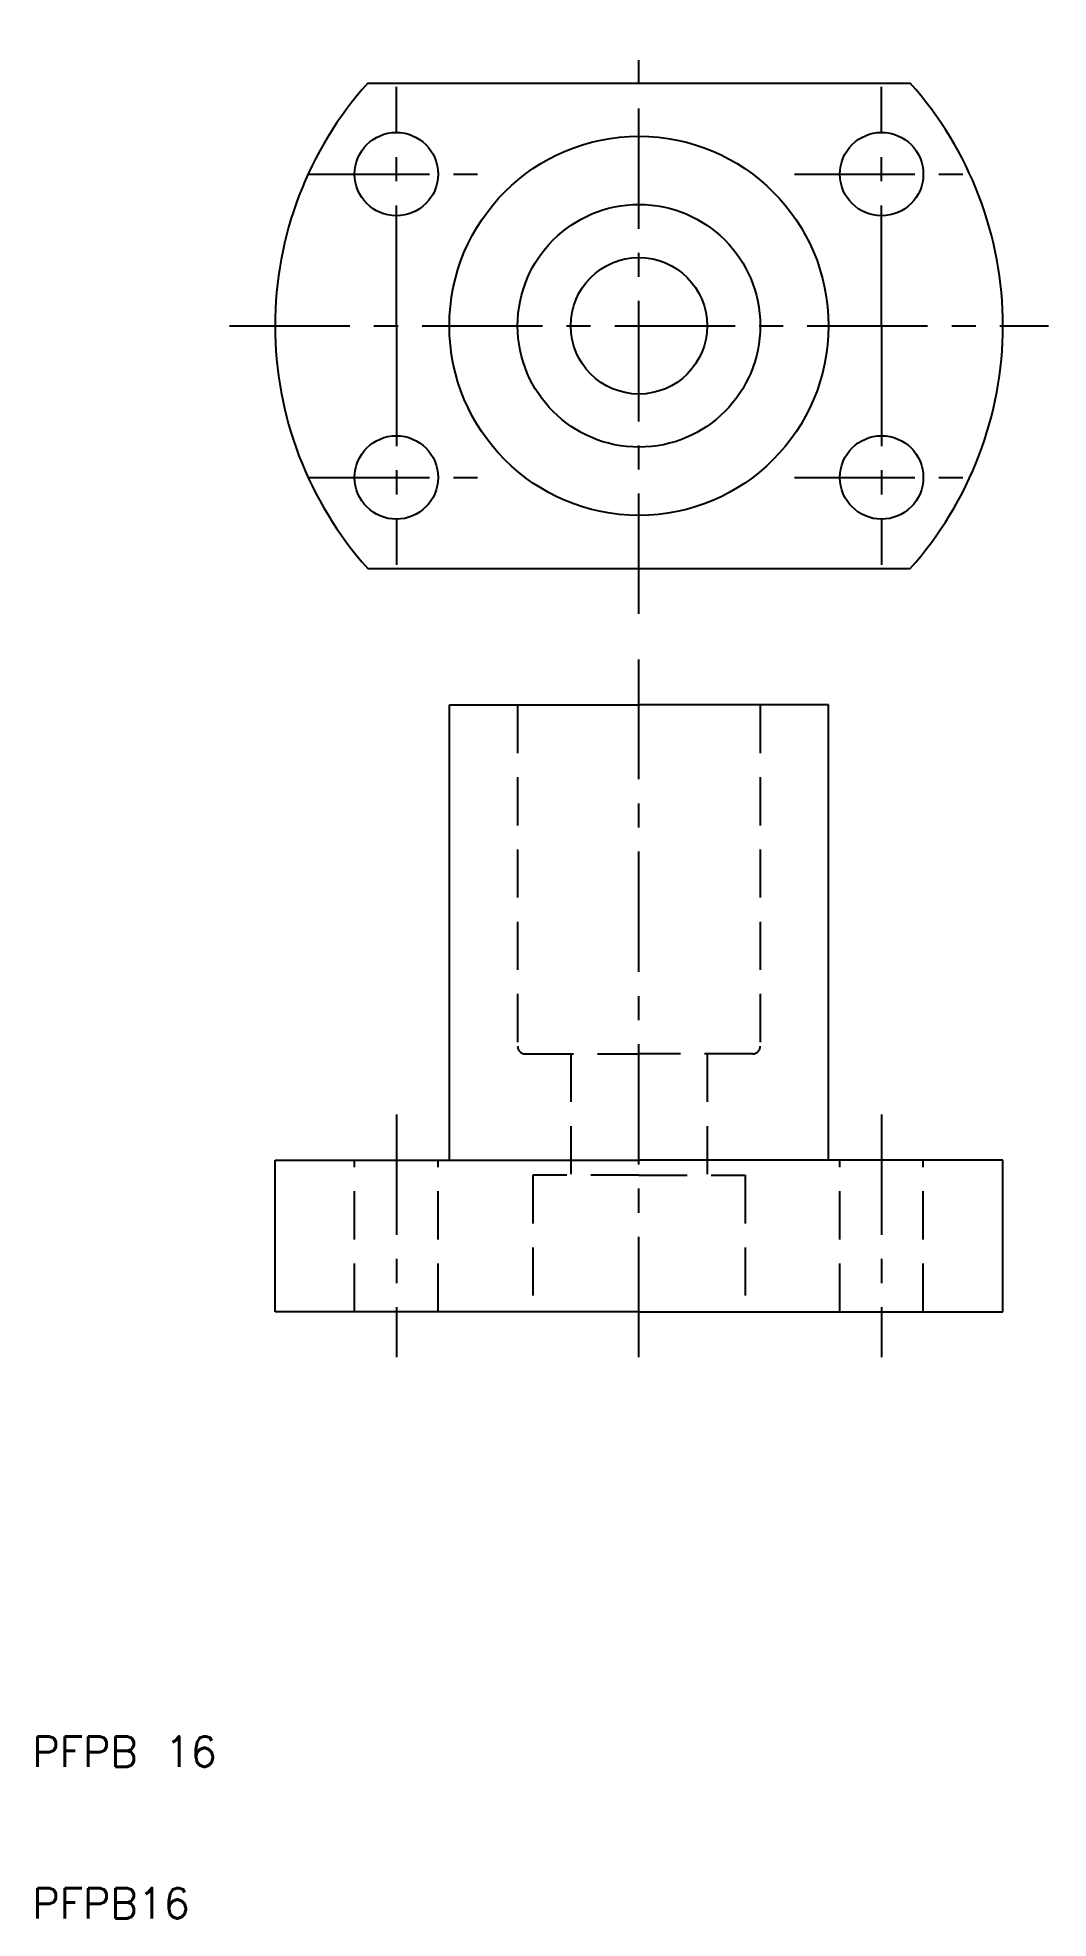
# Model space of a CAD drawing. Extents: x 10 to 77, y 10 to 134.
import ezdxf

# ---------------------------------------------------------------- set-up
doc = ezdxf.new("R2010")
doc.units = 0
doc.header["$LTSCALE"] = 0.25
doc.linetypes.add('CENTER', pattern=[50.8, 31.75, -6.35, 6.35, -6.35])
doc.linetypes.add('DASHED', pattern=[19.05, 12.7, -6.35])
doc.layers.get('0').update_dxf_attribs({"linetype": 'CONTINUOUS'})
doc.layers.add('CENTER', color=1, linetype='CENTER')
doc.styles.get("Standard").update_dxf_attribs({"font": 'txt.shx', "bigfont": 'extfont.shx'})

msp = doc.modelspace()

# ---------------------------------------------------------------- linework, layer by layer
for p, q in [((32.11, 131), (67.89, 131)), ((32.11, 99), (67.89, 99)), ((37.5, 90), (50, 90)), ((37.5, 60), (37.5, 90)), ((62.5, 90), (50, 90)), ((62.5, 60), (62.5, 90)), ((26, 50), (26, 60)), ((26, 60), (37.5, 60)), ((37.5, 60), (50, 60)), ((62.5, 60), (50, 60)), ((74, 60), (62.5, 60)), ((74, 50), (74, 60)), ((50, 50), (26, 50)), ((50, 50), (74, 50))]:
    msp.add_line(p, q)
at = {"color": 3, "linetype": 'DASHED'}
for p, q in [((42, 90), (42, 67.5)), ((58, 90), (58, 67.5)), ((42.5, 67), (50, 67)), ((45.5, 67), (45.5, 59)), ((57.5, 67), (50, 67)), ((54.5, 67), (54.5, 59)), ((31.25, 50), (31.25, 60)), ((36.75, 50), (36.75, 60)), ((63.25, 50), (63.25, 60)), ((68.75, 50), (68.75, 60)), ((43, 59), (43, 50)), ((50, 59), (43, 59)), ((50, 59), (57, 59)), ((57, 59), (57, 50))]:
    msp.add_line(p, q, dxfattribs=at)
for centre, radius in [((34, 125), 2.75), ((66, 125), 2.75), ((50, 115), 12.5), ((50, 115), 8), ((50, 115), 4.5), ((34, 105), 2.75), ((66, 105), 2.75)]:
    msp.add_circle(centre, radius)
for start, end in [(138.1897, 180), (0, 41.8103), (180, 221.8103), (318.1897, 0)]:
    msp.add_arc((50, 115), 24, start, end)
for centre, start, end in [((42.5, 67.5), 180, 270), ((57.5, 67.5), 270, 0)]:
    msp.add_arc(centre, 0.5, start, end, dxfattribs=at)
at = {"layer": 'CENTER', "color": 1, "linetype": 'CENTER'}
for p, q in [((50, 96), (50, 134)), ((34, 115), (34, 130.75)), ((66, 115), (66, 130.75)), ((28.25, 125), (39.75, 125)), ((60.25, 125), (71.75, 125)), ((23, 115), (77, 115)), ((34, 115), (34, 99.25)), ((66, 115), (66, 99.25)), ((28.25, 105), (39.75, 105)), ((60.25, 105), (71.75, 105)), ((50, 47), (50, 93)), ((34, 63), (34, 47)), ((66, 63), (66, 47))]:
    msp.add_line(p, q, dxfattribs=at)

# ---------------------------------------------------------------- texts
for s, p in [('PFPB 16', (10, 20)), ('PFPB16', (10, 10))]:
    msp.add_text(s, height=2).set_placement(p)

doc.saveas('drawing.dxf')
